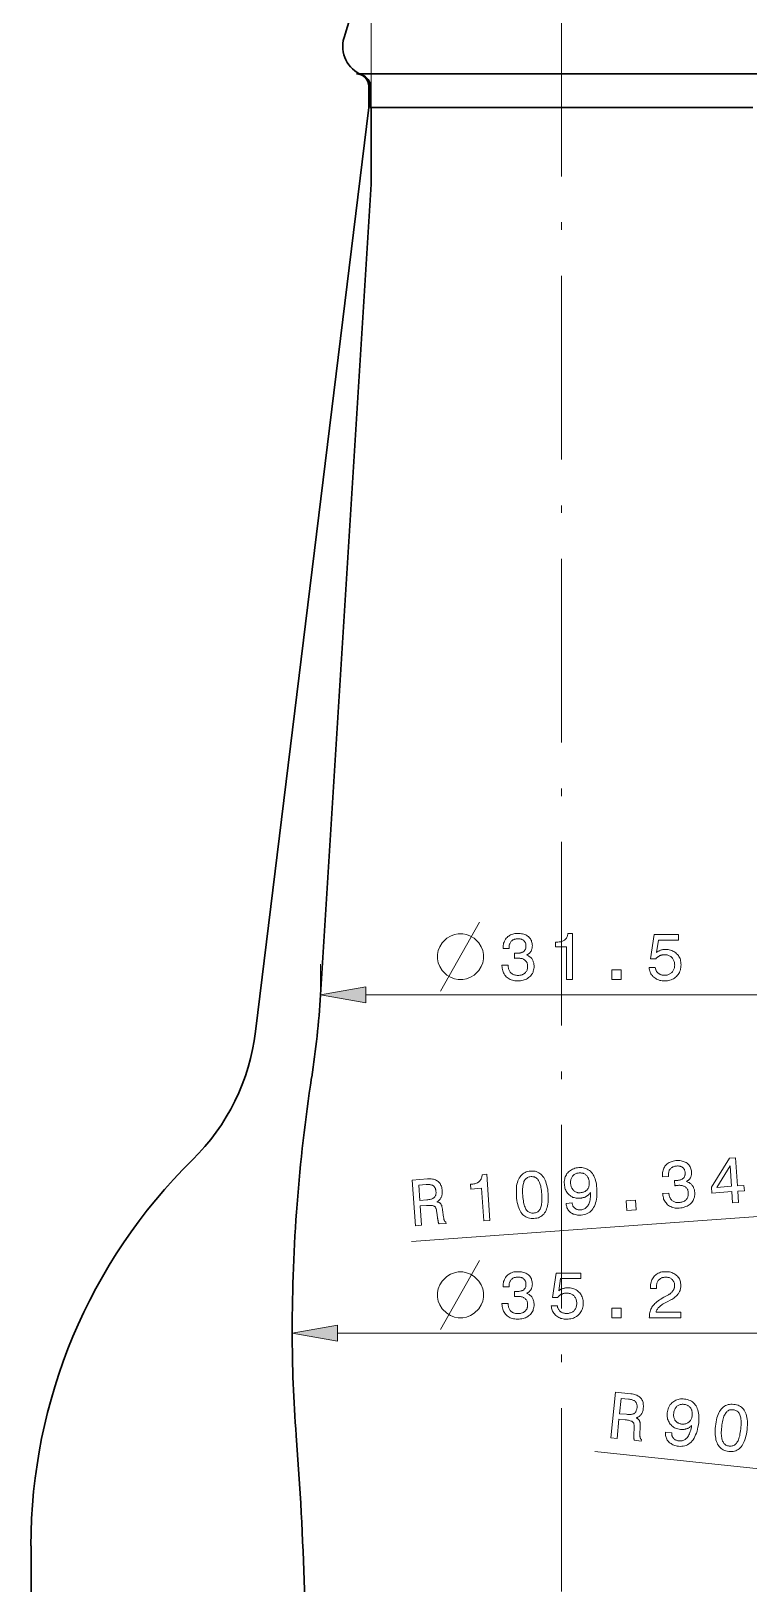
# Model space of a CAD drawing. Extents: x 0 to 297, y 0 to 529.
# Drawn here: x 119.1 to 166.1, y 265.7 to 367.2 of the extents above; entities that cross this region are included whole.
import ezdxf

# ---------------------------------------------------------------- set-up
doc = ezdxf.new("R2010")
doc.units = 0
doc.linetypes.add('DASHDOT', pattern=[18.5, 12, -3, 0.5, -3])

msp = doc.modelspace()

# ---------------------------------------------------------------- linework, layer by layer
at = {"color": 7, "lineweight": 13}
for p, q in [((141.36, 362.23), (141.36, 396.42)), ((141.02, 304.23), (166.61, 304.23)), ((168.18, 289.86), (144, 288.12)), ((139.17, 282.12), (168.46, 282.12))]:
    msp.add_line(p, q, dxfattribs=at)
at = {"color": 7, "linetype": 'DASHDOT', "lineweight": 13}
msp.add_line((153.81, 388.23), (153.81, 106.19), dxfattribs=at)
at = {"color": 7, "lineweight": 30, "ltscale": 0.159415}
msp.add_line((141.45, 372.9), (139.6, 366.8), dxfattribs=at)
at = {"color": 7, "lineweight": 30}
for p, q in [((167.21, 364.43), (140.41, 364.43)), ((141.21, 362.23), (133.81, 301.83)), ((166.31, 362.23), (141.31, 362.23)), ((166.26, 362.23), (141.36, 362.23)), ((141.36, 357.23), (138.06, 304.23))]:
    msp.add_line(p, q, dxfattribs=at)
at = {"color": 7, "lineweight": 30, "ltscale": 0.035001}
msp.add_line((141.21, 362.23), (141.21, 363.63), dxfattribs=at)
at = {"color": 7, "lineweight": 30, "ltscale": 0.034366}
msp.add_line((141.31, 362.23), (141.31, 363.61), dxfattribs=at)
at = {"color": 7, "lineweight": 30, "ltscale": 0.125}
msp.add_line((141.36, 357.23), (141.36, 362.23), dxfattribs=at)
at = {"color": 7, "lineweight": 13, "ltscale": 0.050064}
msp.add_line((138.06, 304.23), (138.06, 306.23), dxfattribs=at)
at = {"color": 7, "lineweight": 13, "ltscale": 0.052727}
msp.add_line((136.21, 282.23), (136.21, 280.12), dxfattribs=at)
at = {"color": 7, "lineweight": 13, "ltscale": 0.301139}
msp.add_line((167.98, 273.13), (156, 274.39), dxfattribs=at)
at = {"color": 7, "lineweight": 30, "ltscale": 0.0625}
msp.add_line((119.14, 265.73), (119.14, 268.23), dxfattribs=at)
at = {"color": 7, "lineweight": 13}
for points in [[(145.91, 304.48), (147.61, 307.48), (148.46, 308.98)], [(145.91, 282.37), (147.61, 285.37), (148.46, 286.87)]]:
    msp.add_lwpolyline(points, dxfattribs=at)
for points in [[(147.36, 308.23), (147.06, 308.23), (146.81, 308.18), (146.56, 308.08), (146.31, 307.93), (146.01, 307.63), (145.86, 307.38), (145.76, 307.13), (145.71, 306.88), (145.71, 306.58), (145.76, 306.33), (145.86, 306.08), (146.01, 305.83), (146.31, 305.53), (146.56, 305.38), (146.81, 305.28), (147.06, 305.23), (147.36, 305.23), (147.61, 305.28), (147.86, 305.38), (148.11, 305.53), (148.41, 305.83), (148.56, 306.08), (148.66, 306.33), (148.71, 306.58), (148.71, 306.88), (148.66, 307.13), (148.56, 307.38), (148.41, 307.63), (148.11, 307.93), (147.86, 308.08), (147.61, 308.18)], [(149.92, 306.17), (150.32, 306.17), (150.32, 306.11), (150.33, 306.05), (150.34, 306), (150.35, 305.94), (150.37, 305.89), (150.39, 305.84), (150.41, 305.8), (150.44, 305.76), (150.46, 305.72), (150.5, 305.68), (150.53, 305.65), (150.57, 305.62), (150.61, 305.59), (150.65, 305.57), (150.7, 305.55), (150.75, 305.54), (150.8, 305.52), (150.85, 305.52), (150.91, 305.51), (150.96, 305.51), (151.02, 305.51), (151.08, 305.52), (151.13, 305.52), (151.18, 305.53), (151.23, 305.55), (151.27, 305.57), (151.32, 305.59), (151.36, 305.61), (151.39, 305.64), (151.43, 305.67), (151.46, 305.7), (151.49, 305.74), (151.52, 305.77), (151.54, 305.81), (151.56, 305.85), (151.57, 305.9), (151.58, 305.95), (151.59, 306), (151.6, 306.05), (151.6, 306.1), (151.6, 306.15), (151.59, 306.2), (151.58, 306.24), (151.57, 306.28), (151.56, 306.32), (151.54, 306.36), (151.52, 306.4), (151.49, 306.43), (151.46, 306.46), (151.43, 306.49), (151.4, 306.52), (151.36, 306.54), (151.32, 306.56), (151.28, 306.58), (151.23, 306.6), (151.18, 306.61), (151.13, 306.62), (151.08, 306.63), (151.02, 306.63), (150.96, 306.63), (150.95, 306.63), (150.94, 306.63), (150.93, 306.63), (150.93, 306.63), (150.92, 306.63), (150.91, 306.63), (150.9, 306.63), (150.89, 306.63), (150.88, 306.63), (150.87, 306.63), (150.86, 306.63), (150.85, 306.63), (150.84, 306.63), (150.83, 306.63), (150.82, 306.63), (150.81, 306.63), (150.79, 306.63), (150.78, 306.63), (150.76, 306.63), (150.75, 306.62), (150.75, 306.96), (150.76, 306.96), (150.77, 306.96), (150.78, 306.96), (150.79, 306.96), (150.8, 306.96), (150.8, 306.96), (150.81, 306.96), (150.82, 306.96), (150.83, 306.96), (150.84, 306.96), (150.85, 306.96), (150.85, 306.96), (150.86, 306.96), (150.87, 306.96), (150.88, 306.96), (150.89, 306.96), (150.89, 306.96), (150.9, 306.96), (150.91, 306.96), (150.92, 306.96), (150.97, 306.96), (151.03, 306.96), (151.08, 306.97), (151.12, 306.98), (151.17, 306.99), (151.21, 307), (151.25, 307.02), (151.29, 307.03), (151.32, 307.05), (151.35, 307.07), (151.37, 307.1), (151.4, 307.13), (151.42, 307.15), (151.44, 307.19), (151.45, 307.22), (151.47, 307.26), (151.48, 307.29), (151.48, 307.34), (151.49, 307.38), (151.49, 307.43), (151.49, 307.47), (151.48, 307.51), (151.48, 307.55), (151.47, 307.59), (151.45, 307.63), (151.44, 307.66), (151.42, 307.69), (151.4, 307.72), (151.38, 307.75), (151.35, 307.78), (151.32, 307.8), (151.29, 307.82), (151.26, 307.84), (151.22, 307.85), (151.19, 307.87), (151.15, 307.88), (151.1, 307.89), (151.06, 307.89), (151.01, 307.9), (150.96, 307.9), (150.9, 307.9), (150.85, 307.89), (150.8, 307.88), (150.75, 307.87), (150.71, 307.86), (150.67, 307.84), (150.63, 307.82), (150.59, 307.79), (150.56, 307.77), (150.53, 307.74), (150.5, 307.7), (150.47, 307.66), (150.45, 307.62), (150.43, 307.58), (150.41, 307.54), (150.4, 307.49), (150.39, 307.43), (150.38, 307.38), (150.38, 307.32), (150.38, 307.26), (149.99, 307.26), (149.99, 307.29), (150, 307.37), (150, 307.46), (150.02, 307.54), (150.03, 307.61), (150.06, 307.68), (150.09, 307.75), (150.12, 307.82), (150.16, 307.88), (150.2, 307.94), (150.25, 307.99), (150.3, 308.04), (150.36, 308.08), (150.42, 308.12), (150.48, 308.16), (150.55, 308.19), (150.62, 308.21), (150.69, 308.23), (150.77, 308.24), (150.85, 308.25), (150.94, 308.25), (151.03, 308.25), (151.12, 308.24), (151.2, 308.23), (151.27, 308.22), (151.35, 308.2), (151.42, 308.18), (151.48, 308.15), (151.54, 308.12), (151.6, 308.08), (151.65, 308.04), (151.7, 307.99), (151.74, 307.95), (151.78, 307.9), (151.81, 307.84), (151.84, 307.78), (151.86, 307.72), (151.88, 307.66), (151.89, 307.59), (151.9, 307.52), (151.91, 307.44), (151.9, 307.4), (151.9, 307.36), (151.9, 307.32), (151.89, 307.28), (151.88, 307.24), (151.87, 307.21), (151.86, 307.17), (151.84, 307.14), (151.83, 307.1), (151.81, 307.07), (151.79, 307.04), (151.77, 307.01), (151.74, 306.99), (151.72, 306.96), (151.69, 306.94), (151.66, 306.92), (151.63, 306.89), (151.6, 306.87), (151.56, 306.86), (151.53, 306.84), (151.57, 306.82), (151.62, 306.8), (151.66, 306.78), (151.7, 306.75), (151.74, 306.73), (151.77, 306.7), (151.81, 306.67), (151.84, 306.63), (151.87, 306.6), (151.89, 306.56), (151.92, 306.52), (151.94, 306.48), (151.96, 306.44), (151.97, 306.4), (151.99, 306.35), (152, 306.31), (152.01, 306.26), (152.01, 306.21), (152.02, 306.16), (152.02, 306.1), (152.02, 306.02), (152.01, 305.94), (151.99, 305.86), (151.97, 305.78), (151.95, 305.71), (151.91, 305.64), (151.87, 305.58), (151.83, 305.52), (151.78, 305.46), (151.72, 305.41), (151.66, 305.36), (151.6, 305.31), (151.53, 305.27), (151.46, 305.24), (151.38, 305.21), (151.3, 305.19), (151.22, 305.17), (151.13, 305.16), (151.04, 305.15), (150.94, 305.15), (150.85, 305.15), (150.76, 305.16), (150.68, 305.17), (150.6, 305.19), (150.52, 305.21), (150.45, 305.24), (150.38, 305.28), (150.32, 305.32), (150.26, 305.37), (150.2, 305.42), (150.15, 305.47), (150.1, 305.53), (150.06, 305.6), (150.02, 305.67), (149.99, 305.74), (149.97, 305.81), (149.95, 305.89), (149.93, 305.97), (149.93, 306.05), (149.92, 306.14)], [(154.13, 305.23), (154.13, 307.37), (153.43, 307.37), (153.43, 307.67), (153.51, 307.67), (153.58, 307.68), (153.65, 307.69), (153.71, 307.7), (153.77, 307.71), (153.83, 307.73), (153.88, 307.74), (153.92, 307.77), (153.97, 307.79), (154.01, 307.81), (154.04, 307.84), (154.08, 307.88), (154.11, 307.91), (154.13, 307.95), (154.16, 307.99), (154.18, 308.04), (154.2, 308.09), (154.21, 308.14), (154.22, 308.19), (154.23, 308.25), (154.53, 308.25), (154.53, 305.23)], [(159.54, 306.02), (159.94, 306.02), (159.95, 305.97), (159.96, 305.93), (159.97, 305.88), (159.99, 305.84), (160, 305.81), (160.02, 305.77), (160.05, 305.74), (160.07, 305.71), (160.1, 305.68), (160.13, 305.65), (160.17, 305.62), (160.2, 305.6), (160.24, 305.58), (160.27, 305.56), (160.31, 305.55), (160.35, 305.54), (160.4, 305.53), (160.44, 305.52), (160.49, 305.52), (160.54, 305.52), (160.6, 305.52), (160.65, 305.52), (160.71, 305.53), (160.76, 305.55), (160.81, 305.56), (160.86, 305.58), (160.9, 305.61), (160.95, 305.63), (160.99, 305.67), (161.02, 305.7), (161.06, 305.74), (161.09, 305.78), (161.12, 305.82), (161.14, 305.87), (161.16, 305.91), (161.18, 305.96), (161.19, 306.01), (161.2, 306.07), (161.2, 306.13), (161.21, 306.18), (161.2, 306.24), (161.2, 306.3), (161.19, 306.36), (161.18, 306.41), (161.16, 306.46), (161.14, 306.51), (161.12, 306.55), (161.09, 306.59), (161.06, 306.63), (161.03, 306.67), (160.99, 306.71), (160.95, 306.74), (160.91, 306.76), (160.86, 306.79), (160.81, 306.81), (160.76, 306.82), (160.71, 306.84), (160.66, 306.84), (160.6, 306.85), (160.54, 306.85), (160.5, 306.85), (160.47, 306.85), (160.44, 306.85), (160.4, 306.84), (160.37, 306.83), (160.34, 306.83), (160.31, 306.82), (160.28, 306.81), (160.25, 306.8), (160.22, 306.78), (160.19, 306.77), (160.16, 306.75), (160.14, 306.73), (160.11, 306.72), (160.08, 306.7), (160.06, 306.67), (160.03, 306.65), (160.01, 306.63), (159.99, 306.6), (159.97, 306.58), (159.62, 306.58), (159.86, 308.17), (161.46, 308.17), (161.46, 307.81), (160.15, 307.81), (160.03, 307), (160.05, 307.02), (160.07, 307.04), (160.1, 307.06), (160.12, 307.07), (160.15, 307.09), (160.17, 307.1), (160.2, 307.11), (160.23, 307.13), (160.25, 307.14), (160.28, 307.15), (160.31, 307.16), (160.34, 307.17), (160.37, 307.17), (160.4, 307.18), (160.44, 307.19), (160.47, 307.19), (160.5, 307.19), (160.53, 307.2), (160.57, 307.2), (160.6, 307.2), (160.69, 307.2), (160.78, 307.19), (160.86, 307.17), (160.94, 307.15), (161.02, 307.13), (161.09, 307.1), (161.16, 307.06), (161.22, 307.02), (161.29, 306.98), (161.34, 306.92), (161.4, 306.87), (161.45, 306.81), (161.49, 306.74), (161.52, 306.68), (161.56, 306.61), (161.58, 306.53), (161.6, 306.46), (161.61, 306.38), (161.62, 306.29), (161.63, 306.2), (161.62, 306.11), (161.61, 306.02), (161.6, 305.94), (161.58, 305.86), (161.55, 305.78), (161.52, 305.7), (161.48, 305.63), (161.44, 305.56), (161.38, 305.5), (161.33, 305.44), (161.27, 305.38), (161.2, 305.33), (161.13, 305.29), (161.06, 305.25), (160.98, 305.22), (160.9, 305.19), (160.82, 305.17), (160.74, 305.16), (160.64, 305.15), (160.55, 305.15), (160.47, 305.15), (160.39, 305.16), (160.31, 305.17), (160.24, 305.18), (160.16, 305.21), (160.09, 305.23), (160.03, 305.26), (159.97, 305.3), (159.91, 305.34), (159.85, 305.39), (159.79, 305.44), (159.75, 305.49), (159.7, 305.54), (159.66, 305.6), (159.63, 305.66), (159.6, 305.73), (159.58, 305.79), (159.56, 305.87), (159.55, 305.94)], [(157.11, 305.23), (157.11, 305.88), (157.71, 305.88), (157.71, 305.23)], [(141.02, 304.75), (138.06, 304.23), (141.02, 303.71)], [(160.42, 291.25), (160.82, 291.28), (160.83, 291.22), (160.84, 291.16), (160.85, 291.1), (160.87, 291.05), (160.89, 291), (160.91, 290.96), (160.94, 290.91), (160.96, 290.87), (161, 290.84), (161.03, 290.8), (161.07, 290.77), (161.11, 290.74), (161.15, 290.72), (161.19, 290.7), (161.24, 290.69), (161.29, 290.67), (161.34, 290.67), (161.4, 290.66), (161.45, 290.66), (161.51, 290.66), (161.57, 290.67), (161.62, 290.68), (161.68, 290.69), (161.72, 290.7), (161.77, 290.72), (161.82, 290.74), (161.86, 290.76), (161.89, 290.79), (161.93, 290.82), (161.96, 290.85), (161.99, 290.89), (162.02, 290.93), (162.04, 290.96), (162.06, 291.01), (162.08, 291.05), (162.09, 291.09), (162.1, 291.14), (162.1, 291.19), (162.1, 291.24), (162.1, 291.3), (162.1, 291.35), (162.09, 291.39), (162.08, 291.44), (162.06, 291.48), (162.04, 291.52), (162.02, 291.55), (162, 291.59), (161.97, 291.62), (161.94, 291.65), (161.91, 291.68), (161.87, 291.7), (161.83, 291.72), (161.79, 291.74), (161.74, 291.75), (161.7, 291.77), (161.65, 291.78), (161.6, 291.78), (161.54, 291.79), (161.49, 291.79), (161.43, 291.78), (161.42, 291.78), (161.41, 291.78), (161.4, 291.78), (161.39, 291.78), (161.38, 291.78), (161.37, 291.78), (161.37, 291.78), (161.36, 291.78), (161.35, 291.77), (161.34, 291.77), (161.33, 291.77), (161.32, 291.77), (161.31, 291.77), (161.3, 291.77), (161.28, 291.77), (161.27, 291.77), (161.26, 291.76), (161.25, 291.76), (161.23, 291.76), (161.22, 291.76), (161.19, 292.1), (161.2, 292.1), (161.21, 292.1), (161.22, 292.1), (161.23, 292.1), (161.24, 292.1), (161.25, 292.1), (161.26, 292.1), (161.26, 292.1), (161.27, 292.1), (161.28, 292.1), (161.29, 292.1), (161.3, 292.1), (161.31, 292.1), (161.31, 292.1), (161.32, 292.1), (161.33, 292.1), (161.34, 292.1), (161.34, 292.1), (161.35, 292.1), (161.36, 292.11), (161.42, 292.11), (161.47, 292.12), (161.52, 292.13), (161.57, 292.14), (161.61, 292.15), (161.65, 292.17), (161.69, 292.19), (161.72, 292.2), (161.75, 292.23), (161.78, 292.25), (161.81, 292.28), (161.83, 292.3), (161.85, 292.34), (161.86, 292.37), (161.87, 292.4), (161.88, 292.44), (161.89, 292.48), (161.9, 292.52), (161.9, 292.56), (161.9, 292.61), (161.89, 292.66), (161.88, 292.7), (161.87, 292.74), (161.86, 292.77), (161.85, 292.81), (161.83, 292.84), (161.81, 292.87), (161.79, 292.9), (161.76, 292.93), (161.73, 292.95), (161.7, 292.97), (161.67, 292.99), (161.64, 293.01), (161.6, 293.02), (161.56, 293.03), (161.52, 293.04), (161.48, 293.04), (161.43, 293.05), (161.39, 293.05), (161.34, 293.04), (161.28, 293.04), (161.23, 293.03), (161.18, 293.02), (161.13, 293), (161.09, 292.99), (161.05, 292.96), (161.01, 292.94), (160.97, 292.91), (160.94, 292.88), (160.91, 292.85), (160.89, 292.81), (160.86, 292.78), (160.85, 292.73), (160.83, 292.69), (160.82, 292.64), (160.81, 292.59), (160.8, 292.54), (160.8, 292.48), (160.8, 292.43), (160.8, 292.36), (160.42, 292.34), (160.41, 292.37), (160.41, 292.45), (160.41, 292.54), (160.42, 292.62), (160.43, 292.69), (160.45, 292.77), (160.47, 292.84), (160.5, 292.9), (160.54, 292.97), (160.57, 293.03), (160.62, 293.09), (160.67, 293.14), (160.72, 293.19), (160.78, 293.23), (160.84, 293.27), (160.91, 293.3), (160.97, 293.33), (161.05, 293.35), (161.12, 293.37), (161.2, 293.39), (161.29, 293.4), (161.38, 293.4), (161.46, 293.4), (161.55, 293.4), (161.63, 293.39), (161.7, 293.37), (161.77, 293.35), (161.84, 293.33), (161.9, 293.3), (161.96, 293.27), (162.02, 293.23), (162.07, 293.19), (162.11, 293.15), (162.15, 293.1), (162.19, 293.05), (162.22, 292.99), (162.25, 292.93), (162.27, 292.87), (162.29, 292.8), (162.3, 292.73), (162.31, 292.66), (162.31, 292.62), (162.31, 292.58), (162.31, 292.53), (162.31, 292.5), (162.3, 292.46), (162.29, 292.42), (162.28, 292.38), (162.27, 292.35), (162.26, 292.32), (162.24, 292.28), (162.22, 292.25), (162.2, 292.22), (162.18, 292.19), (162.16, 292.17), (162.13, 292.14), (162.1, 292.11), (162.08, 292.09), (162.04, 292.07), (162.01, 292.05), (161.98, 292.03), (162.02, 292.01), (162.07, 292), (162.11, 291.98), (162.16, 291.96), (162.2, 291.93), (162.23, 291.91), (162.27, 291.88), (162.3, 291.85), (162.33, 291.81), (162.36, 291.78), (162.39, 291.74), (162.41, 291.7), (162.43, 291.66), (162.45, 291.62), (162.47, 291.58), (162.49, 291.53), (162.5, 291.48), (162.51, 291.43), (162.51, 291.38), (162.52, 291.33), (162.52, 291.24), (162.52, 291.16), (162.51, 291.08), (162.5, 291.01), (162.47, 290.93), (162.45, 290.86), (162.41, 290.8), (162.37, 290.73), (162.33, 290.67), (162.28, 290.62), (162.22, 290.56), (162.16, 290.51), (162.09, 290.47), (162.02, 290.43), (161.95, 290.4), (161.87, 290.37), (161.79, 290.34), (161.7, 290.32), (161.61, 290.31), (161.51, 290.3), (161.42, 290.29), (161.33, 290.3), (161.25, 290.3), (161.17, 290.32), (161.09, 290.34), (161.02, 290.36), (160.95, 290.39), (160.88, 290.43), (160.81, 290.47), (160.75, 290.52), (160.7, 290.57), (160.65, 290.63), (160.6, 290.69), (160.56, 290.75), (160.52, 290.82), (160.49, 290.89), (160.47, 290.97), (160.45, 291.05), (160.44, 291.13), (160.43, 291.22)], [(165, 290.64), (164.95, 291.38), (163.64, 291.28), (163.61, 291.66), (164.79, 293.56), (165.18, 293.59), (165.31, 291.75), (165.74, 291.78), (165.77, 291.43), (165.34, 291.4), (165.39, 290.66)], [(148.74, 289.47), (148.59, 291.59), (147.89, 291.54), (147.87, 291.85), (147.94, 291.86), (148.01, 291.87), (148.08, 291.88), (148.14, 291.89), (148.2, 291.91), (148.26, 291.93), (148.31, 291.95), (148.35, 291.98), (148.39, 292), (148.43, 292.03), (148.46, 292.06), (148.49, 292.1), (148.52, 292.14), (148.55, 292.18), (148.57, 292.22), (148.59, 292.27), (148.6, 292.32), (148.61, 292.37), (148.62, 292.43), (148.62, 292.48), (148.92, 292.51), (149.13, 289.49)], [(150.87, 291.09), (150.86, 291.23), (150.86, 291.38), (150.86, 291.51), (150.87, 291.64), (150.88, 291.76), (150.9, 291.87), (150.93, 291.98), (150.96, 292.08), (151, 292.17), (151.05, 292.26), (151.1, 292.34), (151.15, 292.41), (151.21, 292.48), (151.28, 292.53), (151.35, 292.58), (151.43, 292.62), (151.51, 292.66), (151.6, 292.68), (151.69, 292.7), (151.79, 292.71), (151.89, 292.72), (151.99, 292.71), (152.08, 292.7), (152.16, 292.68), (152.25, 292.65), (152.32, 292.61), (152.4, 292.56), (152.47, 292.51), (152.53, 292.45), (152.59, 292.37), (152.65, 292.3), (152.7, 292.21), (152.74, 292.12), (152.79, 292.01), (152.82, 291.9), (152.86, 291.78), (152.88, 291.66), (152.91, 291.53), (152.92, 291.38), (152.94, 291.24), (152.95, 291.09), (152.95, 290.94), (152.94, 290.81), (152.93, 290.68), (152.92, 290.56), (152.9, 290.45), (152.87, 290.34), (152.84, 290.24), (152.8, 290.15), (152.76, 290.06), (152.71, 289.98), (152.65, 289.91), (152.59, 289.85), (152.53, 289.79), (152.46, 289.75), (152.38, 289.7), (152.3, 289.67), (152.21, 289.64), (152.11, 289.63), (152.01, 289.62), (151.91, 289.61), (151.82, 289.62), (151.73, 289.63), (151.64, 289.65), (151.56, 289.68), (151.48, 289.72), (151.41, 289.77), (151.34, 289.82), (151.27, 289.88), (151.21, 289.95), (151.16, 290.03), (151.11, 290.12), (151.06, 290.21), (151.02, 290.31), (150.98, 290.42), (150.95, 290.54), (150.92, 290.67), (150.9, 290.8), (150.88, 290.94)], [(151.28, 291.12), (151.29, 291), (151.3, 290.88), (151.32, 290.78), (151.33, 290.68), (151.35, 290.58), (151.38, 290.5), (151.4, 290.42), (151.43, 290.35), (151.46, 290.28), (151.49, 290.22), (151.53, 290.17), (151.57, 290.12), (151.61, 290.08), (151.66, 290.05), (151.7, 290.02), (151.75, 290), (151.81, 289.98), (151.87, 289.97), (151.93, 289.97), (151.99, 289.97), (152.05, 289.98), (152.11, 289.99), (152.16, 290.01), (152.22, 290.03), (152.26, 290.06), (152.31, 290.09), (152.35, 290.13), (152.38, 290.18), (152.41, 290.23), (152.44, 290.29), (152.46, 290.35), (152.48, 290.42), (152.5, 290.49), (152.51, 290.57), (152.52, 290.66), (152.53, 290.76), (152.53, 290.86), (152.53, 290.97), (152.53, 291.08), (152.52, 291.21), (152.51, 291.33), (152.5, 291.44), (152.48, 291.55), (152.47, 291.65), (152.45, 291.74), (152.42, 291.83), (152.4, 291.91), (152.37, 291.98), (152.34, 292.05), (152.31, 292.11), (152.27, 292.16), (152.24, 292.2), (152.19, 292.24), (152.15, 292.28), (152.1, 292.3), (152.05, 292.33), (152, 292.34), (151.94, 292.35), (151.88, 292.36), (151.82, 292.36), (151.75, 292.35), (151.7, 292.33), (151.64, 292.32), (151.59, 292.29), (151.54, 292.26), (151.5, 292.23), (151.46, 292.19), (151.42, 292.14), (151.39, 292.09), (151.36, 292.03), (151.34, 291.97), (151.32, 291.9), (151.3, 291.83), (151.29, 291.74), (151.28, 291.66), (151.27, 291.56), (151.27, 291.46), (151.27, 291.35), (151.27, 291.24)], [(154.11, 290.6), (154.51, 290.63), (154.51, 290.58), (154.52, 290.54), (154.53, 290.5), (154.55, 290.46), (154.56, 290.43), (154.58, 290.4), (154.61, 290.36), (154.63, 290.34), (154.66, 290.31), (154.68, 290.29), (154.72, 290.26), (154.75, 290.24), (154.78, 290.23), (154.82, 290.21), (154.86, 290.2), (154.9, 290.19), (154.94, 290.19), (154.99, 290.18), (155.03, 290.18), (155.08, 290.19), (155.14, 290.19), (155.2, 290.21), (155.26, 290.22), (155.31, 290.25), (155.36, 290.27), (155.41, 290.31), (155.45, 290.35), (155.49, 290.39), (155.53, 290.44), (155.56, 290.49), (155.59, 290.55), (155.62, 290.61), (155.64, 290.68), (155.66, 290.76), (155.68, 290.84), (155.69, 290.92), (155.7, 291.02), (155.71, 291.11), (155.71, 291.21), (155.71, 291.32), (155.68, 291.29), (155.66, 291.26), (155.63, 291.23), (155.61, 291.2), (155.58, 291.17), (155.55, 291.14), (155.52, 291.12), (155.49, 291.09), (155.45, 291.07), (155.42, 291.05), (155.38, 291.03), (155.35, 291.02), (155.31, 291), (155.27, 290.99), (155.23, 290.98), (155.19, 290.96), (155.15, 290.96), (155.11, 290.95), (155.07, 290.94), (155.02, 290.94), (154.94, 290.94), (154.86, 290.94), (154.78, 290.95), (154.7, 290.96), (154.63, 290.98), (154.56, 291), (154.5, 291.04), (154.43, 291.07), (154.37, 291.11), (154.31, 291.16), (154.26, 291.21), (154.21, 291.27), (154.16, 291.33), (154.12, 291.4), (154.09, 291.46), (154.06, 291.54), (154.04, 291.61), (154.02, 291.69), (154, 291.77), (154, 291.86), (153.99, 291.95), (153.99, 292.03), (154, 292.12), (154.02, 292.2), (154.04, 292.27), (154.06, 292.34), (154.09, 292.41), (154.13, 292.48), (154.17, 292.55), (154.22, 292.61), (154.28, 292.66), (154.34, 292.72), (154.4, 292.76), (154.46, 292.8), (154.53, 292.84), (154.61, 292.87), (154.68, 292.9), (154.76, 292.92), (154.85, 292.93), (154.94, 292.94), (155.04, 292.94), (155.14, 292.94), (155.23, 292.93), (155.32, 292.91), (155.41, 292.88), (155.49, 292.85), (155.56, 292.8), (155.64, 292.76), (155.7, 292.7), (155.77, 292.63), (155.83, 292.56), (155.88, 292.48), (155.93, 292.4), (155.97, 292.3), (156.01, 292.2), (156.04, 292.1), (156.07, 291.98), (156.09, 291.86), (156.11, 291.74), (156.12, 291.6), (156.13, 291.45), (156.13, 291.29), (156.13, 291.15), (156.12, 291.01), (156.1, 290.88), (156.07, 290.76), (156.04, 290.64), (156.01, 290.53), (155.96, 290.43), (155.91, 290.34), (155.86, 290.25), (155.8, 290.17), (155.73, 290.1), (155.66, 290.04), (155.58, 289.98), (155.49, 289.94), (155.4, 289.9), (155.31, 289.87), (155.21, 289.85), (155.1, 289.84), (155.02, 289.83), (154.94, 289.83), (154.86, 289.84), (154.79, 289.85), (154.71, 289.87), (154.65, 289.89), (154.58, 289.91), (154.52, 289.94), (154.46, 289.97), (154.41, 290.01), (154.36, 290.06), (154.31, 290.1), (154.27, 290.15), (154.23, 290.21), (154.2, 290.26), (154.17, 290.32), (154.15, 290.39), (154.13, 290.45), (154.12, 290.52)], [(154.41, 291.89), (154.42, 291.84), (154.43, 291.78), (154.44, 291.73), (154.45, 291.68), (154.47, 291.64), (154.49, 291.59), (154.52, 291.55), (154.54, 291.51), (154.57, 291.48), (154.61, 291.44), (154.64, 291.41), (154.68, 291.39), (154.72, 291.36), (154.76, 291.34), (154.8, 291.33), (154.85, 291.31), (154.89, 291.3), (154.94, 291.3), (154.99, 291.3), (155.04, 291.3), (155.1, 291.31), (155.16, 291.32), (155.21, 291.33), (155.26, 291.34), (155.3, 291.36), (155.35, 291.38), (155.39, 291.41), (155.43, 291.44), (155.46, 291.47), (155.49, 291.5), (155.52, 291.54), (155.55, 291.58), (155.57, 291.63), (155.59, 291.67), (155.6, 291.72), (155.62, 291.77), (155.62, 291.82), (155.63, 291.87), (155.63, 291.93), (155.63, 291.99), (155.62, 292.05), (155.61, 292.1), (155.6, 292.15), (155.58, 292.21), (155.57, 292.25), (155.54, 292.3), (155.52, 292.34), (155.49, 292.38), (155.46, 292.42), (155.42, 292.45), (155.39, 292.48), (155.35, 292.51), (155.31, 292.54), (155.26, 292.56), (155.22, 292.57), (155.17, 292.58), (155.12, 292.59), (155.07, 292.6), (155.02, 292.6), (154.96, 292.6), (154.91, 292.59), (154.86, 292.58), (154.81, 292.57), (154.77, 292.55), (154.72, 292.54), (154.68, 292.51), (154.64, 292.49), (154.61, 292.46), (154.57, 292.42), (154.54, 292.39), (154.51, 292.35), (154.49, 292.3), (154.47, 292.26), (154.45, 292.21), (154.43, 292.17), (154.42, 292.12), (154.41, 292.06), (154.41, 292.01), (154.41, 291.95)], [(163.97, 291.65), (164.93, 291.72), (164.83, 293.06)], [(144.27, 289.14), (144.05, 292.13), (145.05, 292.2), (145.14, 292.21), (145.22, 292.21), (145.3, 292.2), (145.37, 292.19), (145.45, 292.18), (145.51, 292.16), (145.58, 292.14), (145.63, 292.11), (145.69, 292.07), (145.74, 292.04), (145.79, 291.99), (145.83, 291.95), (145.87, 291.9), (145.9, 291.84), (145.93, 291.78), (145.96, 291.72), (145.98, 291.65), (146, 291.58), (146.01, 291.5), (146.02, 291.42), (146.02, 291.37), (146.02, 291.32), (146.02, 291.28), (146.02, 291.23), (146.01, 291.19), (146, 291.15), (145.99, 291.11), (145.98, 291.07), (145.96, 291.03), (145.95, 290.99), (145.93, 290.96), (145.91, 290.93), (145.89, 290.89), (145.86, 290.86), (145.83, 290.84), (145.81, 290.81), (145.78, 290.78), (145.74, 290.76), (145.71, 290.73), (145.67, 290.71), (145.7, 290.7), (145.73, 290.69), (145.76, 290.68), (145.79, 290.67), (145.82, 290.66), (145.84, 290.64), (145.86, 290.63), (145.88, 290.61), (145.9, 290.59), (145.92, 290.57), (145.93, 290.55), (145.95, 290.52), (145.96, 290.49), (145.98, 290.46), (145.99, 290.42), (146, 290.38), (146.01, 290.34), (146.02, 290.29), (146.03, 290.24), (146.04, 290.19), (146.1, 289.7), (146.11, 289.67), (146.11, 289.64), (146.12, 289.62), (146.12, 289.59), (146.13, 289.57), (146.13, 289.55), (146.14, 289.53), (146.15, 289.51), (146.15, 289.49), (146.16, 289.48), (146.17, 289.46), (146.17, 289.45), (146.18, 289.44), (146.19, 289.42), (146.2, 289.41), (146.21, 289.4), (146.22, 289.39), (146.24, 289.39), (146.25, 289.38), (146.26, 289.37), (146.27, 289.29), (145.81, 289.26), (145.81, 289.27), (145.8, 289.28), (145.79, 289.29), (145.79, 289.3), (145.78, 289.31), (145.78, 289.33), (145.77, 289.34), (145.77, 289.36), (145.76, 289.38), (145.76, 289.4), (145.75, 289.42), (145.74, 289.44), (145.74, 289.46), (145.74, 289.48), (145.73, 289.51), (145.73, 289.54), (145.72, 289.56), (145.72, 289.59), (145.71, 289.62), (145.71, 289.66), (145.66, 290.04), (145.65, 290.1), (145.64, 290.15), (145.63, 290.2), (145.62, 290.24), (145.6, 290.28), (145.59, 290.32), (145.57, 290.35), (145.55, 290.37), (145.53, 290.4), (145.51, 290.41), (145.49, 290.43), (145.45, 290.44), (145.42, 290.45), (145.37, 290.46), (145.33, 290.47), (145.27, 290.47), (145.21, 290.47), (145.14, 290.47), (145.07, 290.47), (144.99, 290.46), (144.58, 290.44), (144.67, 289.17)], [(144.97, 291.83), (144.48, 291.8), (144.55, 290.8), (145.01, 290.83), (145.08, 290.84), (145.14, 290.85), (145.2, 290.86), (145.26, 290.87), (145.31, 290.88), (145.35, 290.9), (145.39, 290.92), (145.43, 290.94), (145.46, 290.96), (145.49, 290.99), (145.52, 291.01), (145.54, 291.04), (145.56, 291.07), (145.57, 291.11), (145.59, 291.15), (145.6, 291.19), (145.6, 291.23), (145.61, 291.28), (145.61, 291.33), (145.6, 291.38), (145.6, 291.43), (145.59, 291.48), (145.58, 291.52), (145.57, 291.57), (145.55, 291.6), (145.54, 291.64), (145.52, 291.67), (145.49, 291.7), (145.47, 291.73), (145.44, 291.75), (145.41, 291.77), (145.37, 291.79), (145.34, 291.8), (145.29, 291.81), (145.25, 291.82), (145.2, 291.83), (145.15, 291.83), (145.09, 291.84), (145.03, 291.83)], [(158.09, 290.14), (158.04, 290.78), (158.64, 290.82), (158.69, 290.18)], [(147.36, 286.12), (147.06, 286.12), (146.81, 286.07), (146.56, 285.97), (146.31, 285.82), (146.01, 285.52), (145.86, 285.27), (145.76, 285.02), (145.71, 284.77), (145.71, 284.47), (145.76, 284.22), (145.86, 283.97), (146.01, 283.72), (146.31, 283.42), (146.56, 283.27), (146.81, 283.17), (147.06, 283.12), (147.36, 283.12), (147.61, 283.17), (147.86, 283.27), (148.11, 283.42), (148.41, 283.72), (148.56, 283.97), (148.66, 284.22), (148.71, 284.47), (148.71, 284.77), (148.66, 285.02), (148.56, 285.27), (148.41, 285.52), (148.11, 285.82), (147.86, 285.97), (147.61, 286.07)], [(149.92, 284.06), (150.32, 284.06), (150.32, 284), (150.33, 283.94), (150.34, 283.88), (150.35, 283.83), (150.37, 283.78), (150.39, 283.73), (150.41, 283.69), (150.44, 283.65), (150.46, 283.61), (150.5, 283.57), (150.53, 283.54), (150.57, 283.51), (150.61, 283.48), (150.65, 283.46), (150.7, 283.44), (150.75, 283.43), (150.8, 283.41), (150.85, 283.4), (150.91, 283.4), (150.96, 283.4), (151.02, 283.4), (151.08, 283.4), (151.13, 283.41), (151.18, 283.42), (151.23, 283.44), (151.27, 283.45), (151.32, 283.47), (151.36, 283.5), (151.39, 283.53), (151.43, 283.56), (151.46, 283.59), (151.49, 283.62), (151.52, 283.66), (151.54, 283.7), (151.56, 283.74), (151.57, 283.79), (151.58, 283.83), (151.59, 283.88), (151.6, 283.94), (151.6, 283.99), (151.6, 284.04), (151.59, 284.09), (151.58, 284.13), (151.57, 284.17), (151.56, 284.21), (151.54, 284.25), (151.52, 284.29), (151.49, 284.32), (151.46, 284.35), (151.43, 284.38), (151.4, 284.41), (151.36, 284.43), (151.32, 284.45), (151.28, 284.47), (151.23, 284.49), (151.18, 284.5), (151.13, 284.51), (151.08, 284.52), (151.02, 284.52), (150.96, 284.52), (150.95, 284.52), (150.94, 284.52), (150.93, 284.52), (150.93, 284.52), (150.92, 284.52), (150.91, 284.52), (150.9, 284.52), (150.89, 284.52), (150.88, 284.52), (150.87, 284.52), (150.86, 284.52), (150.85, 284.52), (150.84, 284.52), (150.83, 284.52), (150.82, 284.52), (150.81, 284.52), (150.79, 284.52), (150.78, 284.51), (150.76, 284.51), (150.75, 284.51), (150.75, 284.85), (150.76, 284.85), (150.77, 284.85), (150.78, 284.85), (150.79, 284.85), (150.8, 284.85), (150.8, 284.85), (150.81, 284.85), (150.82, 284.85), (150.83, 284.85), (150.84, 284.85), (150.85, 284.85), (150.85, 284.85), (150.86, 284.85), (150.87, 284.85), (150.88, 284.85), (150.89, 284.85), (150.89, 284.85), (150.9, 284.85), (150.91, 284.85), (150.92, 284.85), (150.97, 284.85), (151.03, 284.85), (151.08, 284.86), (151.12, 284.87), (151.17, 284.88), (151.21, 284.89), (151.25, 284.9), (151.29, 284.92), (151.32, 284.94), (151.35, 284.96), (151.37, 284.99), (151.4, 285.01), (151.42, 285.04), (151.44, 285.07), (151.45, 285.11), (151.47, 285.14), (151.48, 285.18), (151.48, 285.22), (151.49, 285.27), (151.49, 285.31), (151.49, 285.36), (151.48, 285.4), (151.48, 285.44), (151.47, 285.48), (151.45, 285.52), (151.44, 285.55), (151.42, 285.58), (151.4, 285.61), (151.38, 285.64), (151.35, 285.66), (151.32, 285.69), (151.29, 285.71), (151.26, 285.73), (151.22, 285.74), (151.19, 285.76), (151.15, 285.77), (151.1, 285.78), (151.06, 285.78), (151.01, 285.78), (150.96, 285.79), (150.9, 285.78), (150.85, 285.78), (150.8, 285.77), (150.75, 285.76), (150.71, 285.75), (150.67, 285.73), (150.63, 285.71), (150.59, 285.68), (150.56, 285.65), (150.53, 285.62), (150.5, 285.59), (150.47, 285.55), (150.45, 285.51), (150.43, 285.47), (150.41, 285.42), (150.4, 285.37), (150.39, 285.32), (150.38, 285.27), (150.38, 285.21), (150.38, 285.15), (149.99, 285.15), (149.99, 285.18), (150, 285.26), (150, 285.35), (150.02, 285.43), (150.03, 285.5), (150.06, 285.57), (150.09, 285.64), (150.12, 285.71), (150.16, 285.77), (150.2, 285.82), (150.25, 285.88), (150.3, 285.93), (150.36, 285.97), (150.42, 286.01), (150.48, 286.05), (150.55, 286.07), (150.62, 286.1), (150.69, 286.12), (150.77, 286.13), (150.85, 286.14), (150.94, 286.14), (151.03, 286.14), (151.12, 286.13), (151.2, 286.12), (151.27, 286.11), (151.35, 286.09), (151.42, 286.06), (151.48, 286.04), (151.54, 286), (151.6, 285.97), (151.65, 285.93), (151.7, 285.88), (151.74, 285.84), (151.78, 285.78), (151.81, 285.73), (151.84, 285.67), (151.86, 285.61), (151.88, 285.55), (151.89, 285.48), (151.9, 285.41), (151.91, 285.33), (151.9, 285.29), (151.9, 285.25), (151.9, 285.21), (151.89, 285.17), (151.88, 285.13), (151.87, 285.1), (151.86, 285.06), (151.84, 285.03), (151.83, 284.99), (151.81, 284.96), (151.79, 284.93), (151.77, 284.9), (151.74, 284.88), (151.72, 284.85), (151.69, 284.83), (151.66, 284.8), (151.63, 284.78), (151.6, 284.76), (151.56, 284.74), (151.53, 284.73), (151.57, 284.71), (151.62, 284.69), (151.66, 284.67), (151.7, 284.64), (151.74, 284.61), (151.77, 284.59), (151.81, 284.56), (151.84, 284.52), (151.87, 284.49), (151.89, 284.45), (151.92, 284.41), (151.94, 284.37), (151.96, 284.33), (151.97, 284.29), (151.99, 284.24), (152, 284.2), (152.01, 284.15), (152.01, 284.1), (152.02, 284.04), (152.02, 283.99), (152.02, 283.91), (152.01, 283.82), (151.99, 283.75), (151.97, 283.67), (151.95, 283.6), (151.91, 283.53), (151.87, 283.47), (151.83, 283.41), (151.78, 283.35), (151.72, 283.3), (151.66, 283.25), (151.6, 283.2), (151.53, 283.16), (151.46, 283.13), (151.38, 283.1), (151.3, 283.08), (151.22, 283.06), (151.13, 283.05), (151.04, 283.04), (150.94, 283.03), (150.85, 283.04), (150.76, 283.05), (150.68, 283.06), (150.6, 283.08), (150.52, 283.1), (150.45, 283.13), (150.38, 283.17), (150.32, 283.21), (150.26, 283.26), (150.2, 283.31), (150.15, 283.36), (150.1, 283.42), (150.06, 283.49), (150.02, 283.55), (149.99, 283.62), (149.97, 283.7), (149.95, 283.78), (149.93, 283.86), (149.93, 283.94), (149.92, 284.03)], [(153.14, 283.9), (153.54, 283.9), (153.55, 283.86), (153.56, 283.81), (153.57, 283.77), (153.59, 283.73), (153.61, 283.7), (153.63, 283.66), (153.65, 283.63), (153.68, 283.59), (153.71, 283.57), (153.74, 283.54), (153.77, 283.51), (153.8, 283.49), (153.84, 283.47), (153.88, 283.45), (153.92, 283.44), (153.96, 283.43), (154, 283.42), (154.05, 283.41), (154.09, 283.41), (154.14, 283.41), (154.2, 283.41), (154.26, 283.41), (154.31, 283.42), (154.36, 283.44), (154.41, 283.45), (154.46, 283.47), (154.51, 283.5), (154.55, 283.52), (154.59, 283.55), (154.63, 283.59), (154.66, 283.63), (154.69, 283.67), (154.72, 283.71), (154.74, 283.75), (154.76, 283.8), (154.78, 283.85), (154.79, 283.9), (154.8, 283.96), (154.81, 284.01), (154.81, 284.07), (154.81, 284.13), (154.8, 284.19), (154.79, 284.24), (154.78, 284.3), (154.76, 284.35), (154.74, 284.39), (154.72, 284.44), (154.69, 284.48), (154.66, 284.52), (154.63, 284.56), (154.59, 284.59), (154.55, 284.62), (154.51, 284.65), (154.46, 284.68), (154.42, 284.7), (154.37, 284.71), (154.31, 284.72), (154.26, 284.73), (154.2, 284.74), (154.14, 284.74), (154.11, 284.74), (154.07, 284.74), (154.04, 284.73), (154.01, 284.73), (153.97, 284.72), (153.94, 284.72), (153.91, 284.71), (153.88, 284.7), (153.85, 284.68), (153.82, 284.67), (153.79, 284.66), (153.77, 284.64), (153.74, 284.62), (153.71, 284.6), (153.69, 284.58), (153.66, 284.56), (153.64, 284.54), (153.62, 284.52), (153.59, 284.49), (153.57, 284.46), (153.23, 284.46), (153.46, 286.05), (155.07, 286.05), (155.07, 285.7), (153.75, 285.7), (153.63, 284.89), (153.65, 284.91), (153.68, 284.93), (153.7, 284.95), (153.72, 284.96), (153.75, 284.98), (153.77, 284.99), (153.8, 285), (153.83, 285.02), (153.86, 285.03), (153.89, 285.04), (153.92, 285.05), (153.95, 285.05), (153.98, 285.06), (154.01, 285.07), (154.04, 285.07), (154.07, 285.08), (154.1, 285.08), (154.14, 285.08), (154.17, 285.09), (154.21, 285.09), (154.3, 285.08), (154.38, 285.08), (154.47, 285.06), (154.55, 285.04), (154.62, 285.02), (154.69, 284.99), (154.76, 284.95), (154.83, 284.91), (154.89, 284.86), (154.95, 284.81), (155, 284.76), (155.05, 284.7), (155.09, 284.63), (155.13, 284.57), (155.16, 284.5), (155.18, 284.42), (155.2, 284.34), (155.22, 284.26), (155.23, 284.18), (155.23, 284.09), (155.23, 284), (155.22, 283.91), (155.2, 283.83), (155.18, 283.74), (155.16, 283.67), (155.12, 283.59), (155.08, 283.52), (155.04, 283.45), (154.99, 283.39), (154.93, 283.33), (154.87, 283.27), (154.8, 283.22), (154.74, 283.18), (154.66, 283.14), (154.59, 283.11), (154.51, 283.08), (154.43, 283.06), (154.34, 283.05), (154.25, 283.04), (154.15, 283.03), (154.07, 283.04), (153.99, 283.04), (153.91, 283.06), (153.84, 283.07), (153.77, 283.09), (153.7, 283.12), (153.63, 283.15), (153.57, 283.19), (153.51, 283.23), (153.45, 283.27), (153.4, 283.32), (153.35, 283.38), (153.31, 283.43), (153.27, 283.49), (153.23, 283.55), (153.21, 283.62), (153.18, 283.68), (153.16, 283.75), (153.15, 283.83)], [(159.55, 283.12), (159.55, 283.13), (159.56, 283.22), (159.56, 283.31), (159.57, 283.39), (159.59, 283.47), (159.61, 283.54), (159.63, 283.62), (159.65, 283.68), (159.69, 283.75), (159.72, 283.82), (159.76, 283.88), (159.8, 283.94), (159.86, 284), (159.91, 284.06), (159.98, 284.11), (160.05, 284.17), (160.13, 284.23), (160.21, 284.29), (160.3, 284.35), (160.4, 284.41), (160.51, 284.47), (160.76, 284.61), (160.81, 284.63), (160.85, 284.66), (160.89, 284.68), (160.93, 284.71), (160.96, 284.74), (160.99, 284.77), (161.02, 284.8), (161.05, 284.83), (161.07, 284.86), (161.1, 284.89), (161.12, 284.92), (161.13, 284.95), (161.15, 284.98), (161.16, 285.02), (161.18, 285.06), (161.19, 285.09), (161.19, 285.13), (161.2, 285.17), (161.2, 285.21), (161.2, 285.25), (161.2, 285.3), (161.2, 285.34), (161.19, 285.39), (161.18, 285.43), (161.16, 285.47), (161.14, 285.5), (161.12, 285.54), (161.1, 285.57), (161.07, 285.61), (161.04, 285.64), (161.01, 285.66), (160.97, 285.69), (160.93, 285.71), (160.89, 285.73), (160.85, 285.75), (160.8, 285.76), (160.76, 285.77), (160.71, 285.78), (160.66, 285.78), (160.6, 285.78), (160.55, 285.78), (160.5, 285.77), (160.45, 285.77), (160.4, 285.75), (160.36, 285.74), (160.32, 285.72), (160.28, 285.69), (160.24, 285.66), (160.21, 285.63), (160.17, 285.6), (160.14, 285.56), (160.12, 285.52), (160.09, 285.47), (160.07, 285.43), (160.05, 285.38), (160.04, 285.32), (160.03, 285.27), (160.02, 285.21), (160.02, 285.15), (160.02, 285.09), (160.02, 285.05), (159.62, 285.05), (159.62, 285.11), (159.63, 285.2), (159.63, 285.29), (159.65, 285.38), (159.67, 285.46), (159.69, 285.54), (159.72, 285.61), (159.76, 285.68), (159.8, 285.74), (159.84, 285.81), (159.89, 285.86), (159.95, 285.92), (160.01, 285.96), (160.07, 286), (160.14, 286.04), (160.21, 286.07), (160.29, 286.1), (160.36, 286.12), (160.45, 286.13), (160.53, 286.14), (160.62, 286.14), (160.71, 286.14), (160.79, 286.13), (160.88, 286.12), (160.95, 286.1), (161.02, 286.08), (161.09, 286.05), (161.16, 286.02), (161.22, 285.98), (161.28, 285.94), (161.34, 285.89), (161.39, 285.84), (161.44, 285.79), (161.48, 285.73), (161.52, 285.67), (161.55, 285.61), (161.57, 285.54), (161.59, 285.47), (161.6, 285.4), (161.61, 285.32), (161.61, 285.25), (161.61, 285.19), (161.61, 285.13), (161.6, 285.07), (161.59, 285.01), (161.57, 284.96), (161.56, 284.9), (161.53, 284.85), (161.51, 284.8), (161.48, 284.75), (161.45, 284.7), (161.42, 284.66), (161.38, 284.61), (161.34, 284.57), (161.3, 284.53), (161.25, 284.49), (161.2, 284.45), (161.15, 284.41), (161.09, 284.37), (161.03, 284.33), (160.96, 284.3), (160.71, 284.17), (160.64, 284.13), (160.58, 284.1), (160.51, 284.06), (160.46, 284.03), (160.4, 283.99), (160.35, 283.96), (160.31, 283.93), (160.26, 283.89), (160.23, 283.86), (160.19, 283.83), (160.16, 283.8), (160.13, 283.77), (160.11, 283.74), (160.08, 283.7), (160.06, 283.67), (160.04, 283.64), (160.03, 283.6), (160.01, 283.57), (160, 283.53), (159.99, 283.49), (161.61, 283.49), (161.61, 283.12)], [(157.11, 283.12), (157.11, 283.76), (157.71, 283.76), (157.71, 283.12)], [(139.17, 282.64), (136.21, 282.12), (139.17, 281.6)], [(157.04, 275.28), (157.35, 278.26), (158.35, 278.16), (158.43, 278.15), (158.51, 278.13), (158.59, 278.11), (158.66, 278.09), (158.73, 278.06), (158.79, 278.03), (158.85, 278), (158.9, 277.96), (158.95, 277.92), (159, 277.87), (159.04, 277.82), (159.07, 277.77), (159.1, 277.71), (159.12, 277.65), (159.14, 277.59), (159.15, 277.52), (159.16, 277.45), (159.17, 277.37), (159.17, 277.3), (159.16, 277.21), (159.15, 277.17), (159.15, 277.12), (159.14, 277.08), (159.12, 277.03), (159.11, 276.99), (159.1, 276.95), (159.08, 276.91), (159.06, 276.88), (159.04, 276.84), (159.02, 276.81), (158.99, 276.78), (158.97, 276.75), (158.94, 276.72), (158.91, 276.7), (158.88, 276.67), (158.84, 276.65), (158.81, 276.63), (158.77, 276.61), (158.73, 276.6), (158.69, 276.58), (158.73, 276.57), (158.75, 276.55), (158.78, 276.54), (158.81, 276.52), (158.83, 276.5), (158.85, 276.48), (158.87, 276.46), (158.89, 276.44), (158.9, 276.42), (158.91, 276.4), (158.92, 276.37), (158.93, 276.34), (158.94, 276.31), (158.95, 276.28), (158.96, 276.24), (158.96, 276.2), (158.96, 276.15), (158.96, 276.1), (158.96, 276.05), (158.96, 276), (158.94, 275.51), (158.94, 275.48), (158.94, 275.45), (158.94, 275.42), (158.94, 275.4), (158.94, 275.37), (158.95, 275.35), (158.95, 275.33), (158.95, 275.31), (158.95, 275.29), (158.96, 275.28), (158.96, 275.26), (158.97, 275.25), (158.97, 275.23), (158.98, 275.22), (158.99, 275.21), (159, 275.2), (159.01, 275.19), (159.02, 275.18), (159.03, 275.17), (159.04, 275.16), (159.03, 275.07), (158.58, 275.12), (158.57, 275.13), (158.57, 275.14), (158.57, 275.16), (158.56, 275.17), (158.56, 275.18), (158.56, 275.2), (158.55, 275.22), (158.55, 275.23), (158.55, 275.25), (158.55, 275.27), (158.55, 275.29), (158.54, 275.31), (158.54, 275.34), (158.54, 275.36), (158.54, 275.39), (158.54, 275.41), (158.54, 275.44), (158.54, 275.47), (158.54, 275.5), (158.54, 275.53), (158.56, 275.92), (158.57, 275.98), (158.57, 276.03), (158.56, 276.08), (158.56, 276.13), (158.55, 276.17), (158.54, 276.2), (158.53, 276.24), (158.52, 276.27), (158.5, 276.29), (158.48, 276.31), (158.46, 276.33), (158.43, 276.35), (158.4, 276.37), (158.36, 276.38), (158.31, 276.4), (158.26, 276.41), (158.2, 276.43), (158.13, 276.44), (158.06, 276.45), (157.98, 276.46), (157.57, 276.5), (157.44, 275.24)], [(158.2, 277.81), (157.71, 277.86), (157.61, 276.86), (158.07, 276.82), (158.13, 276.81), (158.2, 276.81), (158.26, 276.81), (158.31, 276.81), (158.37, 276.81), (158.42, 276.82), (158.46, 276.83), (158.5, 276.85), (158.54, 276.86), (158.57, 276.88), (158.6, 276.9), (158.62, 276.93), (158.65, 276.96), (158.67, 276.99), (158.69, 277.02), (158.7, 277.06), (158.72, 277.1), (158.73, 277.15), (158.74, 277.2), (158.75, 277.25), (158.75, 277.3), (158.75, 277.35), (158.75, 277.4), (158.74, 277.44), (158.74, 277.48), (158.72, 277.52), (158.71, 277.55), (158.69, 277.59), (158.67, 277.62), (158.65, 277.64), (158.62, 277.67), (158.59, 277.69), (158.56, 277.71), (158.52, 277.73), (158.47, 277.75), (158.43, 277.76), (158.38, 277.78), (158.32, 277.79), (158.26, 277.8)], [(160.62, 275.65), (161.02, 275.61), (161.02, 275.57), (161.02, 275.52), (161.02, 275.48), (161.03, 275.44), (161.04, 275.41), (161.05, 275.37), (161.07, 275.34), (161.09, 275.31), (161.11, 275.27), (161.13, 275.25), (161.16, 275.22), (161.19, 275.19), (161.22, 275.17), (161.25, 275.15), (161.29, 275.13), (161.33, 275.12), (161.37, 275.11), (161.41, 275.09), (161.46, 275.09), (161.5, 275.08), (161.57, 275.08), (161.63, 275.08), (161.69, 275.08), (161.75, 275.1), (161.8, 275.12), (161.85, 275.14), (161.9, 275.17), (161.95, 275.21), (161.99, 275.25), (162.03, 275.29), (162.07, 275.35), (162.11, 275.41), (162.14, 275.47), (162.18, 275.54), (162.21, 275.62), (162.23, 275.7), (162.26, 275.79), (162.28, 275.88), (162.3, 275.98), (162.32, 276.09), (162.29, 276.06), (162.26, 276.03), (162.23, 276), (162.2, 275.98), (162.17, 275.96), (162.13, 275.94), (162.1, 275.92), (162.06, 275.9), (162.03, 275.89), (161.99, 275.87), (161.95, 275.86), (161.91, 275.85), (161.87, 275.84), (161.83, 275.83), (161.79, 275.83), (161.75, 275.83), (161.71, 275.82), (161.67, 275.82), (161.62, 275.83), (161.58, 275.83), (161.5, 275.84), (161.42, 275.86), (161.34, 275.88), (161.27, 275.91), (161.2, 275.94), (161.14, 275.98), (161.08, 276.02), (161.02, 276.06), (160.97, 276.12), (160.92, 276.17), (160.87, 276.24), (160.84, 276.3), (160.8, 276.37), (160.78, 276.44), (160.75, 276.51), (160.74, 276.59), (160.73, 276.66), (160.72, 276.75), (160.72, 276.83), (160.73, 276.92), (160.74, 277.01), (160.76, 277.09), (160.78, 277.17), (160.81, 277.24), (160.84, 277.32), (160.88, 277.38), (160.92, 277.45), (160.97, 277.51), (161.03, 277.56), (161.09, 277.61), (161.15, 277.66), (161.22, 277.7), (161.28, 277.74), (161.36, 277.76), (161.43, 277.79), (161.51, 277.8), (161.59, 277.82), (161.67, 277.82), (161.76, 277.82), (161.85, 277.81), (161.95, 277.8), (162.05, 277.78), (162.14, 277.75), (162.22, 277.72), (162.3, 277.67), (162.37, 277.63), (162.44, 277.57), (162.5, 277.51), (162.56, 277.44), (162.61, 277.37), (162.65, 277.29), (162.69, 277.2), (162.73, 277.11), (162.75, 277.01), (162.77, 276.9), (162.79, 276.79), (162.79, 276.68), (162.79, 276.55), (162.79, 276.43), (162.78, 276.29), (162.76, 276.13), (162.73, 275.98), (162.7, 275.84), (162.67, 275.71), (162.63, 275.58), (162.58, 275.47), (162.53, 275.36), (162.48, 275.26), (162.42, 275.16), (162.35, 275.08), (162.28, 275), (162.21, 274.94), (162.13, 274.88), (162.05, 274.83), (161.96, 274.79), (161.87, 274.76), (161.77, 274.74), (161.67, 274.73), (161.57, 274.72), (161.46, 274.73), (161.38, 274.74), (161.3, 274.76), (161.23, 274.78), (161.16, 274.8), (161.09, 274.83), (161.02, 274.86), (160.97, 274.9), (160.91, 274.94), (160.86, 274.98), (160.81, 275.03), (160.77, 275.08), (160.73, 275.13), (160.7, 275.19), (160.67, 275.25), (160.65, 275.31), (160.63, 275.37), (160.62, 275.44), (160.62, 275.51), (160.62, 275.58)], [(161.15, 276.88), (161.14, 276.82), (161.14, 276.77), (161.14, 276.71), (161.15, 276.66), (161.16, 276.61), (161.17, 276.57), (161.19, 276.52), (161.21, 276.48), (161.23, 276.44), (161.26, 276.4), (161.29, 276.36), (161.32, 276.33), (161.35, 276.3), (161.39, 276.27), (161.43, 276.25), (161.47, 276.23), (161.52, 276.21), (161.56, 276.2), (161.61, 276.19), (161.66, 276.18), (161.72, 276.18), (161.78, 276.18), (161.83, 276.18), (161.88, 276.19), (161.93, 276.2), (161.98, 276.21), (162.02, 276.23), (162.06, 276.25), (162.1, 276.28), (162.14, 276.3), (162.18, 276.34), (162.21, 276.37), (162.24, 276.41), (162.27, 276.45), (162.29, 276.49), (162.31, 276.54), (162.33, 276.59), (162.34, 276.64), (162.35, 276.7), (162.36, 276.76), (162.36, 276.81), (162.36, 276.87), (162.36, 276.93), (162.35, 276.98), (162.34, 277.03), (162.33, 277.08), (162.31, 277.12), (162.29, 277.17), (162.27, 277.21), (162.24, 277.25), (162.21, 277.29), (162.18, 277.32), (162.14, 277.35), (162.1, 277.38), (162.06, 277.4), (162.02, 277.42), (161.97, 277.44), (161.92, 277.46), (161.87, 277.47), (161.81, 277.47), (161.76, 277.48), (161.71, 277.48), (161.66, 277.47), (161.61, 277.47), (161.57, 277.45), (161.52, 277.44), (161.48, 277.42), (161.44, 277.4), (161.4, 277.37), (161.36, 277.34), (161.33, 277.3), (161.29, 277.27), (161.26, 277.23), (161.24, 277.19), (161.21, 277.14), (161.19, 277.09), (161.18, 277.04), (161.16, 276.99), (161.15, 276.94)], [(163.87, 276.04), (163.89, 276.18), (163.92, 276.32), (163.94, 276.46), (163.97, 276.58), (164.01, 276.7), (164.05, 276.8), (164.1, 276.91), (164.15, 277), (164.2, 277.08), (164.26, 277.16), (164.32, 277.23), (164.39, 277.29), (164.46, 277.34), (164.54, 277.39), (164.62, 277.42), (164.7, 277.45), (164.79, 277.47), (164.88, 277.48), (164.97, 277.48), (165.07, 277.47), (165.17, 277.46), (165.26, 277.44), (165.35, 277.41), (165.43, 277.37), (165.51, 277.33), (165.58, 277.28), (165.64, 277.22), (165.7, 277.15), (165.75, 277.08), (165.8, 277), (165.84, 276.91), (165.88, 276.82), (165.9, 276.72), (165.93, 276.61), (165.94, 276.5), (165.96, 276.37), (165.96, 276.25), (165.96, 276.11), (165.95, 275.97), (165.94, 275.82), (165.92, 275.67), (165.9, 275.53), (165.87, 275.4), (165.84, 275.27), (165.8, 275.16), (165.76, 275.05), (165.72, 274.95), (165.67, 274.86), (165.62, 274.77), (165.56, 274.7), (165.5, 274.63), (165.43, 274.57), (165.36, 274.52), (165.28, 274.47), (165.2, 274.44), (165.12, 274.41), (165.03, 274.39), (164.94, 274.38), (164.85, 274.38), (164.75, 274.39), (164.65, 274.4), (164.56, 274.42), (164.47, 274.45), (164.39, 274.49), (164.31, 274.53), (164.24, 274.58), (164.18, 274.64), (164.12, 274.71), (164.07, 274.78), (164.02, 274.86), (163.98, 274.95), (163.94, 275.04), (163.91, 275.14), (163.89, 275.25), (163.87, 275.36), (163.86, 275.48), (163.85, 275.61), (163.85, 275.75), (163.86, 275.89)], [(164.29, 275.99), (164.27, 275.87), (164.27, 275.76), (164.26, 275.65), (164.26, 275.55), (164.27, 275.46), (164.27, 275.37), (164.29, 275.28), (164.3, 275.21), (164.32, 275.14), (164.34, 275.07), (164.37, 275.02), (164.4, 274.96), (164.43, 274.92), (164.47, 274.88), (164.51, 274.84), (164.56, 274.81), (164.61, 274.78), (164.66, 274.76), (164.72, 274.75), (164.78, 274.74), (164.85, 274.73), (164.91, 274.74), (164.96, 274.75), (165.02, 274.76), (165.07, 274.78), (165.12, 274.81), (165.16, 274.84), (165.21, 274.88), (165.25, 274.92), (165.28, 274.97), (165.32, 275.03), (165.35, 275.09), (165.38, 275.16), (165.41, 275.24), (165.43, 275.33), (165.46, 275.42), (165.48, 275.52), (165.5, 275.63), (165.51, 275.74), (165.53, 275.86), (165.54, 275.98), (165.55, 276.1), (165.55, 276.21), (165.55, 276.31), (165.55, 276.41), (165.54, 276.49), (165.53, 276.58), (165.51, 276.65), (165.5, 276.72), (165.47, 276.79), (165.45, 276.84), (165.42, 276.89), (165.38, 276.94), (165.35, 276.98), (165.3, 277.02), (165.26, 277.05), (165.21, 277.07), (165.15, 277.09), (165.1, 277.11), (165.03, 277.12), (164.97, 277.12), (164.91, 277.12), (164.85, 277.11), (164.8, 277.1), (164.75, 277.08), (164.7, 277.05), (164.65, 277.02), (164.61, 276.98), (164.57, 276.93), (164.53, 276.88), (164.5, 276.82), (164.46, 276.76), (164.43, 276.69), (164.41, 276.61), (164.38, 276.52), (164.36, 276.43), (164.33, 276.33), (164.32, 276.23), (164.3, 276.11)]]:
    msp.add_lwpolyline(points, close=True, dxfattribs=at)
at = {"color": 7, "lineweight": 30}
for centre, radius, start, end in [((141.51, 366.22), 2, 163.0848, 249.0752), ((140.41, 363.63), 0.8, 360, 90), ((140.51, 363.61), 0.8, 0.0001, 69.0751), ((78.18, 307.96), 60, 351.2608, 356.4371), ((119.72, 303.56), 14.2, 314.5922, 353.0151), ((245.55, 282.23), 109.34, 171.2608, 180), ((154.54, 268.23), 35.41, 134.5921, 180), ((226.21, 282.23), 90, 180, 184.3287), ((-94.12, 257.98), 231.25, 359.3179, 4.3287), ((179.14, 265.73), 60, 180, 185.6748)]:
    msp.add_arc(centre, radius, start, end, dxfattribs=at)
at = {"color": 7, "lineweight": 13}
for points in [[(141.02, 304.75), (138.06, 304.23), (141.02, 304.75), (141.02, 303.71)], [(139.17, 282.64), (136.21, 282.12), (139.17, 282.64), (139.17, 281.6)]]:
    msp.add_solid(points, dxfattribs=at)

doc.saveas('drawing.dxf')
